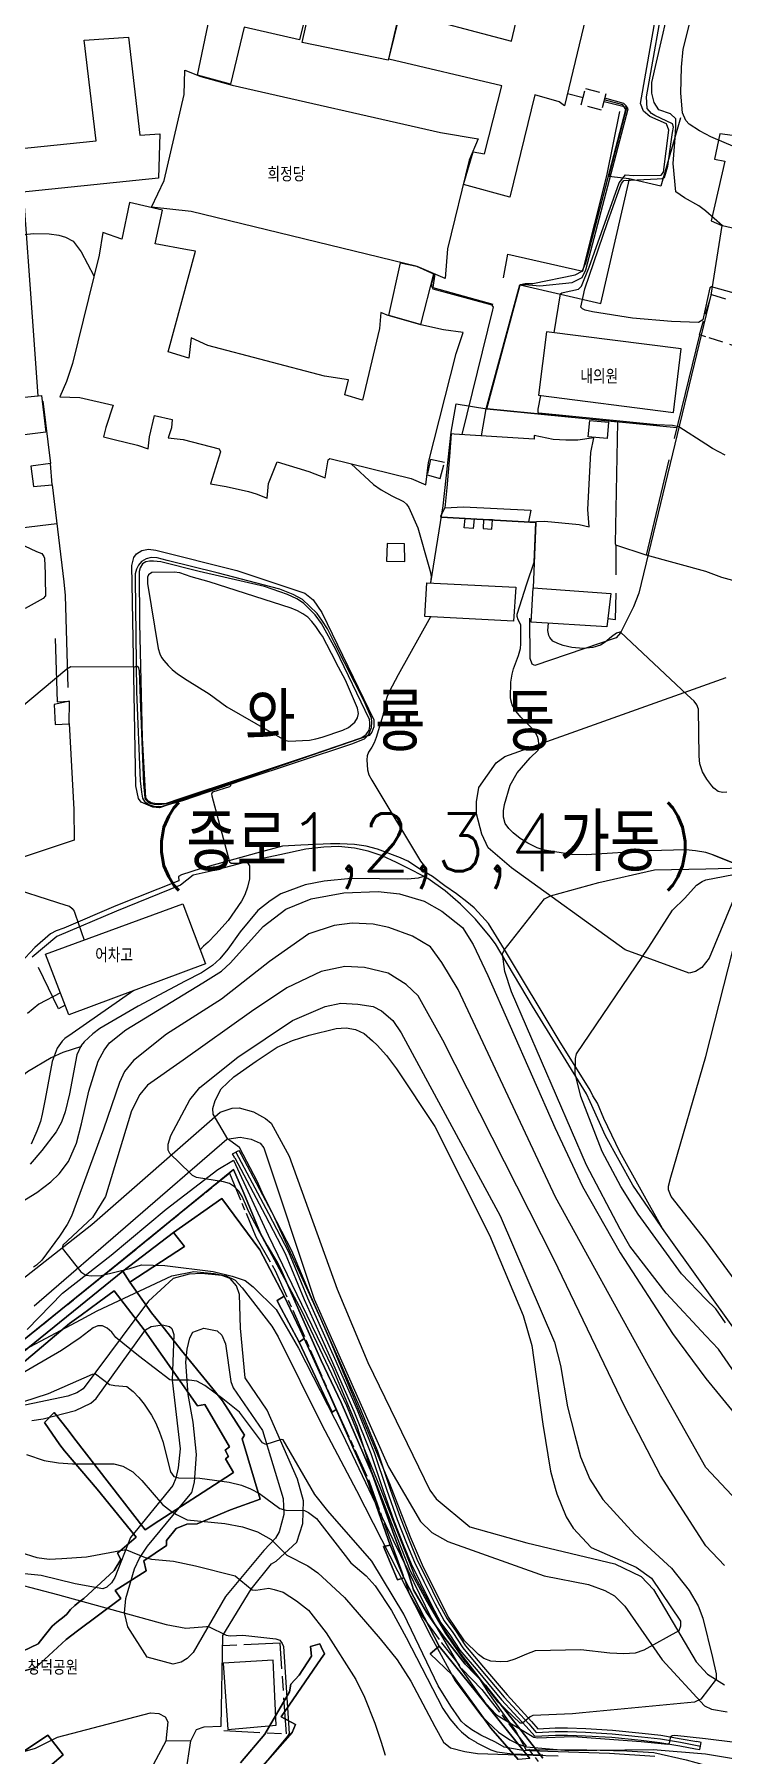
# Model space of a CAD drawing. Header units: feet. Extents: x 197796 to 199821, y 552499 to 555392.
# Drawn here: x 199281.3 to 199376.7, y 553137 to 553375.1 of the extents above; entities that cross this region are included whole.
import ezdxf

# ---------------------------------------------------------------- set-up
doc = ezdxf.new("R2010")
doc.units = ezdxf.units.FT
doc.header["$MEASUREMENT"] = 0
for name, pattern in [('ANYANG', [9, 5, -1, 2, -1]), ('ANYANG3', [3, 2, -1]), ('JEON', [12, 4, -0.5, 1, -0.5, 4, -0.5, 1, -0.5])]:
    doc.linetypes.add(name, pattern=pattern)
for name, color, linetype in [('AAA004', 7, 'ANYANG3'), ('AAA008', 7, 'CONTINUOUS'), ('AAC001', 7, 'CONTINUOUS'), ('AAC003', 3, 'ANYANG'), ('AD0022', 1, 'CONTINUOUS'), ('ADA085', 1, 'CONTINUOUS'), ('AE150', 7, 'CONTINUOUS'), ('AE340', 7, 'CONTINUOUS'), ('AZ0801', 7, 'CONTINUOUS'), ('AZ0803', 7, 'CONTINUOUS'), ('BA003', 5, 'CONTINUOUS'), ('CAA001', 7, 'CONTINUOUS'), ('CAA002', 30, 'CONTINUOUS'), ('DD001', 3, 'CONTINUOUS'), ('EA0018', 7, 'JEON'), ('wipco_image', 2, 'CONTINUOUS'), ('wipco_지적', 20, 'CONTINUOUS'), ('ZC003', 7, 'CONTINUOUS'), ('ZC251', 7, 'CONTINUOUS'), ('ZC252', 7, 'CONTINUOUS')]:
    doc.layers.add(name, color=color, linetype=linetype)
doc.styles.add('NGSW', font='ROMANS.shx', dxfattribs={"bigfont": 'NGSW.shx'})
picture_1 = doc.add_image_def('image1.jpg', size_in_pixel=(8269, 5907))

msp = doc.modelspace()

# ---------------------------------------------------------------- linework, layer by layer
at = {"layer": 'AAA004', "color": 255}
for points in [[(199360.49, 553366.89), (199359.91, 553364.63), (199357.07, 553365.38), (199357.66, 553367.65), (199360.49, 553366.89)], [(199374.36, 553333.26), (199373.44, 553333.56), (199374.36, 553336.55), (199375.14, 553339.11), (199381.36, 553337.21), (199379.57, 553331.62), (199374.36, 553333.26)], [(199337.56, 553313.64), (199338.14, 553315.86), (199336.2, 553316.29), (199335.75, 553314.15), (199337.56, 553313.64)]]:
    msp.add_lwpolyline(points, dxfattribs=at)
at = {"layer": 'AAA008', "color": 255}
for points in [[(199308.97, 553383.18), (199319.61, 553380.67), (199318.05, 553374.38), (199310.38, 553376.14), (199308.53, 553368.23), (199303.94, 553369.5), (199305.62, 553377.42), (199295.02, 553379.95), (199295.78, 553383.18)], [(199340.78, 553354.36), (199342.11, 553358.88), (199343.7, 553358.58), (199346.09, 553368.03), (199330.42, 553371.68), (199332.05, 553378.27), (199347.44, 553374.2), (199349.25, 553382.01), (199358.26, 553379.82), (199354.78, 553365.23), (199354.03, 553365.78), (199350.66, 553366.76), (199347.19, 553352.62), (199340.78, 553354.36)], [(199331.89, 553378.05), (199330.34, 553371.56), (199318.43, 553374.01), (199319.94, 553380.83), (199331.89, 553378.05)], [(199273.98, 553358.91), (199276.85, 553359.08), (199289.92, 553360.38), (199288.23, 553374.33), (199294.37, 553374.76), (199295.97, 553361.19), (199298.74, 553361.36), (199298.54, 553355.21), (199277.47, 553353.08), (199277.36, 553356.1), (199274.31, 553355.81), (199273.98, 553358.91)], [(199338.26, 553341.33), (199334.34, 553343.02), (199303.07, 553350.61), (199297.58, 553351.2), (199299.3, 553354.91), (199302.09, 553366.8), (199302.2, 553370.18), (199304.38, 553369.28), (199308.75, 553368.09), (199337.6, 553361.54), (199342.81, 553360.69), (199341.58, 553357.73), (199338.57, 553345.45), (199338.26, 553341.33)], [(199340.72, 553333.88), (199338.03, 553334.26), (199334.85, 553334.93), (199330.21, 553336.26), (199329.32, 553336.62), (199329.16, 553334.43), (199326.81, 553324.49), (199324.33, 553325.25), (199324.86, 553327.3), (199321.54, 553327.81), (199305.37, 553332.08), (199303.07, 553333.13), (199302.76, 553330.3), (199299.88, 553331.17), (199303.67, 553345.11), (199302.55, 553345.29), (199298.09, 553346.15), (199299.09, 553350.8), (199294.54, 553351.85), (199293.48, 553346.8), (199290.81, 553347.7), (199290.32, 553344.59), (199286.63, 553329.58), (199285.8, 553327.07), (199284.87, 553324.97), (199287.66, 553324.88), (199292.26, 553323.83), (199291.25, 553320.73), (199290.92, 553319.44), (199292.42, 553319.06), (199295.62, 553318.29), (199297.11, 553317.75), (199297.28, 553319.42), (199298, 553322.36), (199300.43, 553321.83), (199300.33, 553320.66), (199299.87, 553319.3), (199301.97, 553319.06), (199306.94, 553317.79), (199307.11, 553317.34), (199305.76, 553312.91), (199307.89, 553312.57), (199310.98, 553311.85), (199312.05, 553311.56), (199313.6, 553310.95), (199313.76, 553312.97), (199314.97, 553315.98), (199319.38, 553314.63), (199321.6, 553313.74), (199322.02, 553316.24), (199322.27, 553316.41), (199333.52, 553313.66), (199335.54, 553312.78), (199335.94, 553315.89), (199339.74, 553330.96), (199340.72, 553333.88)], [(199334.8, 553334.96), (199330.43, 553336.22), (199332.04, 553343.53), (199334.26, 553343.03), (199336.64, 553342), (199334.8, 553334.96)], [(199256.57, 553322.21), (199267.74, 553323.58), (199266.01, 553338.94), (199272.57, 553339.33), (199274.22, 553324.35), (199282.35, 553325.17), (199282.95, 553320.06), (199257.14, 553316.85), (199256.57, 553322.21)], [(199369.84, 553322.79), (199370.91, 553331.63), (199352.26, 553333.97), (199351.16, 553325.21), (199369.84, 553322.79)], [(199339.08, 553319.86), (199338.84, 553316.7), (199338.47, 553312.36), (199338.18, 553309.58), (199340.76, 553309.76), (199350.11, 553309.28), (199349.76, 553307.66), (199351.98, 553307.77), (199356.79, 553307.3), (199358.16, 553306.97), (199358.02, 553309.36), (199358.4, 553317.28), (199358.83, 553319.29), (199356.6, 553318.99), (199354.93, 553318.99), (199353.19, 553319.05), (199350.58, 553319.61), (199350.55, 553319.11), (199339.48, 553319.8), (199339.08, 553319.86)], [(199348.03, 553298.61), (199347.7, 553293.91), (199335.43, 553294.55), (199335.68, 553299.23), (199348.03, 553298.61)], [(199361.17, 553297.73), (199360.65, 553293.13), (199350.16, 553293.78), (199350.43, 553298.51), (199361.17, 553297.73)], [(199286.12, 553239.44), (199282.89, 553247.81), (199301.9, 553254.81), (199305.03, 553246.51), (199286.12, 553239.44)], [(199314.41, 553150.11), (199307.51, 553149.72), (199308.14, 553140.53), (199314.84, 553141.14), (199314.41, 553150.11)]]:
    msp.add_lwpolyline(points, dxfattribs=at)
at = {"layer": 'AAC001', "color": 255}
for points in [[(199355.19, 553366.95), (199357.33, 553366.38)], [(199370.83, 553363.59), (199368.13, 553354.13), (199363.7, 553355.14), (199360.9, 553355.47), (199363.39, 553365), (199360.24, 553365.78)], [(199279.79, 553353.31), (199281.02, 553336.04), (199281.82, 553325.12)], [(199353.39, 553322.39), (199344.03, 553323.3), (199348.62, 553340.45), (199359.8, 553337.87), (199363.76, 553355.13)], [(199373.44, 553333.56), (199369.95, 553319.21)], [(199336.26, 553299.2), (199337.98, 553309.9), (199339.06, 553320.06), (199339.76, 553323.99), (199344.03, 553323.3)], [(199369.23, 553316.23), (199366.06, 553303.04), (199361.86, 553304.44), (199361.88, 553300.35)], [(199360.78, 553294.29), (199361.85, 553294.17), (199361.91, 553297.81)], [(199285.6, 553240.78), (199284.68, 553240.26), (199281.92, 553245.98)], [(199280.34, 553195.88), (199285.24, 553200.9), (199291.96, 553206.18), (199299.62, 553212.53), (199306.74, 553218.02), (199308.91, 553219.31), (199313.72, 553208.95), (199318.36, 553199.38), (199322.67, 553190.44), (199325.99, 553182.52), (199327.99, 553176.31), (199330.82, 553169.04), (199333.4, 553162.46), (199335.69, 553158.23), (199338.27, 553153.79), (199340.81, 553150.18), (199343.09, 553147.42), (199344.15, 553145.69), (199346.16, 553142.85), (199348.09, 553140.18), (199348.87, 553138.75), (199349.43, 553137.74), (199357.86, 553137.7), (199363.42, 553137.58), (199367.14, 553137.32), (199371.62, 553136.31)]]:
    msp.add_lwpolyline(points, dxfattribs=at)
at = {"layer": 'AAC003', "color": 255}
msp.add_lwpolyline([(199307.58, 553140.37), (199316.27, 553139.92), (199315.37, 553152.47), (199307.45, 553152.1)], dxfattribs=at)
at = {"layer": 'AD0022', "color": 255}
msp.add_lwpolyline([(199302.31, 553134.43), (199303, 553138.96), (199299.56, 553138.92), (199297.16, 553134.45)], dxfattribs=at)
at = {"layer": 'ADA085', "color": 255}
for points in [[(199395.31, 553383.17), (199391.32, 553372.8), (199382.94, 553366.94), (199382.29, 553364.65), (199381.04, 553364.79), (199380.09, 553360.87), (199376.29, 553361.36), (199375.54, 553357.86), (199376.97, 553357.59), (199375.07, 553349.31), (199376.54, 553348.7), (199375.05, 553339.04), (199365.06, 553297.8), (199364.32, 553295.92), (199362.5, 553292.29), (199361.92, 553291.6), (199350.67, 553287.78), (199350.29, 553287.97), (199350.01, 553288.77), (199349.95, 553294.31)], [(199380.52, 553261.06), (199374.82, 553247.26), (199373.77, 553245.98), (199372.93, 553245.41), (199372.03, 553245.22), (199363.19, 553248.42), (199347.42, 553259.77), (199344.18, 553262.55), (199343.32, 553264.42), (199342.6, 553267.25), (199342.59, 553268.9), (199342.89, 553270.89), (199345.29, 553274.32), (199346.51, 553275.17), (199377.16, 553286.12)], [(199378.99, 553194.96), (199368.34, 553209.85), (199362.45, 553220.47), (199360.23, 553225.1), (199359.35, 553227.19), (199358.7, 553228.24), (199358.32, 553229.03), (199354.01, 553235.87), (199346.46, 553248.48), (199344.23, 553252.09), (199343.32, 553253.11), (199342.24, 553254.23), (199341.23, 553255.06), (199339.79, 553256.19), (199338.18, 553257.3), (199336.49, 553258.57), (199334.84, 553259.55), (199333.08, 553260.7), (199332.06, 553261.18), (199328.89, 553262.37), (199327.29, 553262.78), (199325.68, 553262.99), (199323.64, 553263.08), (199322.38, 553263.09), (199318.26, 553262.92), (199315.69, 553262.76), (199312.1, 553261.79), (199304.45, 553259.67), (199301.74, 553258.79), (199301.32, 553258.58), (199301.35, 553257.99), (199292.64, 553254.5), (199285.41, 553251.45), (199284.35, 553251.07), (199283.6, 553250.66), (199281.42, 553248.73), (199279.44, 553246.65)], [(199269.62, 553195), (199289.32, 553210.4), (199307.09, 553225.96), (199308.75, 553226.52), (199309.72, 553226.55), (199311.68, 553226.01), (199313.37, 553225.07), (199314.13, 553224.46), (199316.65, 553219.89), (199323.28, 553201.48), (199327.54, 553191.3), (199336.11, 553173.63), (199337, 553172.46), (199341.65, 553168.59), (199349.54, 553166.36), (199361.76, 553163.44), (199365.37, 553161.7), (199367.11, 553159.88), (199373.02, 553149.9), (199374.56, 553148.16), (199376.93, 553146.71)], [(199281.31, 553199.14), (199307.99, 553222.22), (199309.84, 553222.49), (199311.35, 553222.23), (199312.64, 553221.69), (199313.13, 553221.01), (199320.09, 553200.09), (199330.37, 553176.86), (199334.82, 553169.29), (199336.4, 553167.8), (199338.59, 553166.52), (199351.93, 553161.77), (199358.09, 553160.6), (199360.33, 553159.74), (199361.7, 553159.03), (199363.12, 553157.58), (199368.28, 553150.15), (199374.14, 553143.81), (199375.13, 553143.34), (199377.29, 553142.95)], [(199303, 553138.96), (199303.8, 553140.51), (199304.86, 553140.89), (199307.23, 553141), (199307.47, 553153.55), (199311.36, 553159.93), (199314.18, 553163.44), (199314.83, 553163.82), (199317.68, 553166.45), (199318.51, 553169.02), (199318.61, 553172.18), (199317.78, 553175.17), (199313.58, 553184.72), (199310.54, 553189.19), (199309.9, 553196.07), (199309.76, 553200.74), (199309.33, 553201.94), (199308.46, 553202.93), (199307.3, 553203.34), (199304.47, 553203.65), (199302.79, 553203.55), (199300.58, 553202.93), (199297.16, 553199.79), (199288.12, 553187.67), (199287.21, 553187.1), (199285.97, 553186.66), (199279.16, 553185.23)], [(199280.99, 553183.3), (199282.55, 553183.53), (199287.02, 553184.68), (199289.16, 553185.67), (199289.91, 553186.32), (199296.72, 553195.82), (199297.54, 553196.3), (199299.11, 553196.53), (199300.08, 553196.29), (199300.37, 553196.01), (199300.67, 553195.21), (199300.44, 553188.87), (199301.52, 553179.37), (199301.27, 553176.72), (199300.95, 553175.32), (199300.51, 553174.28), (199294.67, 553167.09), (199292.5, 553161.57), (199292.03, 553160.8), (199291.37, 553160.22), (199290.81, 553160), (199286.98, 553160.69), (199282.31, 553161.85), (199277.17, 553162.36)], [(199278.95, 553137.19), (199281.5, 553137.93), (199284.57, 553139.44), (199297.41, 553142.85), (199298.6, 553142.73), (199299.46, 553142.27), (199299.83, 553141.6), (199299.56, 553138.92)]]:
    msp.add_lwpolyline(points, dxfattribs=at)
for points in [[(199309.39, 553300.93), (199318.8, 553297.77), (199319.94, 553296.88), (199321.18, 553295.13), (199328.38, 553280.25), (199328.35, 553279.27), (199328.09, 553278.56), (199327.71, 553278.11), (199298.68, 553268.1), (199297.74, 553268.19), (199296.14, 553268.86), (199295.75, 553269.36), (199295.41, 553271.13), (199294.85, 553301.62), (199295.11, 553302.74), (199295.5, 553303.25), (199296.22, 553303.7), (199297.14, 553303.87), (199298.17, 553303.74)], [(199296.97, 553150.52), (199294.29, 553154.72), (199293.82, 553156.65), (199294.02, 553158.64), (199295.23, 553162.77), (199295.92, 553164.23), (199297, 553165.91), (199303.14, 553173.32), (199303.52, 553174.77), (199303.81, 553178.59), (199303.32, 553183.04), (199302.63, 553186.91), (199302.31, 553191.34), (199302.5, 553193.14), (199302.86, 553194.74), (199303.29, 553195.5), (199304.82, 553196.05), (199306.65, 553195.72), (199307.31, 553195.1), (199307.81, 553193.9), (199308.57, 553188.67), (199308.89, 553187.8), (199312.95, 553181.92), (199315.82, 553172.5), (199315.91, 553170.26), (199315.25, 553167.86), (199314.75, 553167.01), (199313.13, 553165.31), (199307.8, 553158.93), (199303.34, 553151.17), (199302.51, 553150.36), (199301.66, 553149.84), (199300.58, 553149.56)]]:
    msp.add_lwpolyline(points, close=True, dxfattribs=at)
at = {"layer": 'AE150', "color": 255}
for points in [[(199358.27, 553321.68), (199360.88, 553321.47), (199360.66, 553319.21), (199358.03, 553319.43)], [(199283.59, 553315.74), (199280.86, 553315.36), (199281.23, 553312.56), (199283.83, 553312.79)], [(199342.12, 553306.74), (199340.89, 553306.82), (199341.01, 553308.13), (199342.27, 553308.06)], [(199344.81, 553307.92), (199343.57, 553307.99), (199343.48, 553306.75), (199344.68, 553306.63)], [(199286.22, 553282.85), (199284.07, 553282.39), (199284.22, 553279.6), (199286.16, 553279.73)]]:
    msp.add_lwpolyline(points, close=True, dxfattribs=at)
at = {"layer": 'AE340', "color": 255}
for points in [[(199309.1, 553219.64), (199308.8, 553220.21), (199309.68, 553220.67), (199309.98, 553220.11)], [(199372.89, 553137.85), (199373.5, 553137.74), (199373.68, 553138.72), (199373.08, 553138.84)]]:
    msp.add_lwpolyline(points, dxfattribs=at)
at = {"layer": 'AZ0801', "color": 255}
for points in [[(199346.32, 553341.42), (199346.93, 553344.73), (199357.32, 553342.35), (199360.65, 553355.53), (199362.44, 553364.46)], [(199336.79, 553341.97), (199336.51, 553340.08), (199344.82, 553337.8)], [(199282.53, 553324.37), (199283.59, 553315.74)], [(199344.03, 553323.3), (199370.32, 553320.74)], [(199283.83, 553312.79), (199285.43, 553299.36), (199285.62, 553297.46), (199285.96, 553284.75)], [(199337.73, 553308.32), (199350.79, 553307.57), (199350.43, 553298.51)], [(199258.31, 553304.3), (199284.46, 553307.43)], [(199284.22, 553291.52), (199284.51, 553282.74), (199286.22, 553282.85)], [(199286.16, 553279.74), (199286.82, 553267.85), (199286.84, 553263.59), (199278.83, 553260.95), (199273.77, 553259.32)], [(199375.33, 553261.6), (199378.43, 553260.35), (199383.69, 553275.03), (199455.1, 553248.4), (199455.89, 553250.06), (199458.83, 553248.92)], [(199367.22, 553259.48), (199374.34, 553259.65), (199379.44, 553259.76), (199383.51, 553270.76), (199428.21, 553254.12)], [(199368.68, 553209.38), (199364.23, 553215.86), (199360.46, 553222.69), (199358.31, 553227.39), (199357.8, 553228.5), (199350.34, 553240.64), (199345.23, 553249.26), (199344.45, 553250.25), (199342.44, 553252.67), (199340.38, 553254.75), (199338.26, 553256.61), (199335.84, 553258.31), (199333.72, 553259.41), (199331.51, 553260.5), (199329.52, 553261.45), (199327.59, 553262.07), (199325.7, 553262.51), (199323.45, 553262.71), (199321.43, 553262.65), (199318.96, 553262.35), (199315.32, 553261.56), (199310.79, 553260.59), (199306.25, 553259.43), (199303.36, 553258.76), (199301.6, 553257.37), (199292.72, 553253.8), (199284.46, 553250.26), (199281.06, 553247.41)], [(199287.89, 553235.04), (199285.28, 553234.2), (199283.67, 553233.48), (199280.4, 553231.53), (199279.04, 553230.44), (199278.48, 553229.53), (199277.89, 553226.41), (199277.15, 553223.96), (199275.9, 553221.39), (199274.82, 553219.26), (199272.9, 553217.85), (199269.81, 553216.77), (199257.71, 553213.22), (199242.66, 553208.85), (199226.01, 553203.72), (199212.12, 553198.89), (199210.15, 553198.15), (199209.13, 553197.55), (199207.91, 553194.97)], [(199349.43, 553137.74), (199357.86, 553137.7), (199363.42, 553137.58), (199367.14, 553137.32), (199371.62, 553136.31), (199374.31, 553135.61), (199377.51, 553134.79), (199383.02, 553133.32), (199388.82, 553131.26), (199393.54, 553129.29), (199397, 553127.73), (199397.69, 553127.4)]]:
    msp.add_lwpolyline(points, dxfattribs=at)
msp.add_lwpolyline([(199332.63, 553304.62), (199330.22, 553304.68), (199330.13, 553302.23), (199332.66, 553302.16)], close=True, dxfattribs=at)
at = {"layer": 'AZ0803', "color": 255}
for points in [[(199309.98, 553220.11), (199314.2, 553212.16), (199316.98, 553206.84), (199319.63, 553200.45), (199323.35, 553192.12), (199326.49, 553184.97), (199328.89, 553179.05), (199330.64, 553173.79), (199332.07, 553169.76), (199333.33, 553166.49), (199334.42, 553163.87), (199335.74, 553161.24), (199337.24, 553158.18), (199338.5, 553155.84), (199339.69, 553154.22), (199341.07, 553152.12), (199343.55, 553149.17), (199346.81, 553145.31), (199350.18, 553141.62), (199351.06, 553140.63), (199353.48, 553140.75), (199355.2, 553140.74), (199357.71, 553140.65), (199361.42, 553140.44), (199365.5, 553140.03), (199368.12, 553139.74), (199370.94, 553139.24), (199373.08, 553138.84)], [(199309.1, 553219.64), (199313.32, 553211.7), (199316.08, 553206.42), (199318.71, 553200.05), (199322.43, 553191.72), (199325.57, 553184.59), (199327.95, 553178.71), (199329.7, 553173.47), (199331.13, 553169.42), (199332.41, 553166.11), (199333.52, 553163.45), (199334.84, 553160.8), (199336.36, 553157.72), (199337.66, 553155.3), (199338.87, 553153.64), (199340.27, 553151.52), (199342.79, 553148.53), (199346.05, 553144.65), (199349.44, 553140.96), (199350.64, 553139.61), (199353.5, 553139.75), (199355.18, 553139.74), (199357.67, 553139.65), (199361.34, 553139.44), (199365.4, 553139.03), (199367.98, 553138.74), (199370.76, 553138.26), (199372.89, 553137.85)]]:
    msp.add_lwpolyline(points, dxfattribs=at)
at = {"layer": 'BA003', "color": 255}
msp.add_lwpolyline([(199322.98, 553290.82), (199321.94, 553292.86), (199321.18, 553294.05), (199320.49, 553295), (199319.46, 553296), (199318.46, 553296.91), (199317.17, 553297.62), (199315.36, 553298.33), (199306.68, 553300.61), (199299.74, 553302.31), (199298.34, 553302.69), (199297.53, 553302.75), (199296.85, 553302.54), (199296.2, 553302.16), (199295.77, 553301.68), (199295.49, 553301.13), (199295.29, 553300.46), (199295.29, 553299.78), (199295.49, 553284.2), (199296.02, 553271.82), (199296.16, 553270.26), (199296.33, 553269.41), (199296.6, 553268.96), (199297.2, 553268.54), (199297.91, 553268.32), (199298.45, 553268.26), (199298.9, 553268.27), (199301.9, 553269.09), (199310.25, 553271.95), (199325.32, 553276.93), (199327.06, 553277.61), (199327.69, 553278.28), (199328.04, 553279.2), (199328.09, 553279.98), (199328.03, 553280.47), (199327, 553282.84)], close=True, dxfattribs=at)
msp.add_lwpolyline([(199309.24, 553220.44), (199313.76, 553211.93), (199316.53, 553206.63), (199319.17, 553200.25), (199322.89, 553191.92), (199326.03, 553184.78), (199328.42, 553178.88), (199330.17, 553173.63), (199331.6, 553169.59), (199332.87, 553166.3), (199333.97, 553163.66), (199335.29, 553161.02), (199336.8, 553157.95), (199338.08, 553155.57), (199339.28, 553153.93), (199340.67, 553151.82), (199343.17, 553148.85), (199346.43, 553144.98), (199349.81, 553141.29), (199350.85, 553140.12), (199353.49, 553140.25), (199355.19, 553140.24), (199357.69, 553140.15), (199361.38, 553139.94), (199365.45, 553139.53), (199368.05, 553139.24), (199370.85, 553138.75), (199373.59, 553138.23)], dxfattribs=at)
at = {"layer": 'CAA001', "color": 255}
for points, elevation in [([(199385.39, 553337.33), (199375.13, 553340.21), (199374.88, 553340.03), (199373.91, 553335.63), (199373.33, 553335.27), (199369.58, 553335.37), (199364.17, 553335.87), (199358.64, 553336.73), (199357.63, 553336.98), (199357.24, 553337.16), (199357.03, 553337.38), (199357.57, 553339.92), (199360.71, 553349.1), (199362.29, 553353.51), (199362.68, 553354.49), (199362.98, 553354.91), (199367.61, 553355.13), (199368.28, 553355.17), (199368.62, 553355.32), (199369.08, 553356.89), (199369.51, 553359.93), (199369.74, 553361.53), (199369.86, 553362.3), (199369.71, 553362.74), (199367.27, 553363.9), (199366.81, 553364.19), (199366.23, 553364.86), (199366.1, 553366.49), (199368.85, 553381.87)], 45), ([(199278.14, 553347.24), (199281.28, 553347.55), (199283.4, 553347.51), (199284.72, 553347.36), (199285.66, 553347.04), (199286.72, 553346.49), (199287.83, 553345.02), (199289.6, 553341.69)], 40), ([(199325.2, 553315.69), (199328.32, 553312.83), (199329.38, 553312.1), (199330.84, 553311.28), (199332.47, 553310.49), (199332.89, 553310.13), (199333.22, 553309.64), (199334.47, 553306.82), (199335.98, 553301.5), (199336.22, 553300.66), (199336.29, 553300.04), (199336.2, 553299.2)], 40), ([(199336.19, 553294.51), (199331.75, 553286.5), (199330.47, 553284.13), (199330.21, 553283.49), (199329.99, 553282.75), (199329.83, 553281.98), (199329.62, 553280.84), (199328.7, 553277.8), (199328.4, 553277.08), (199328.06, 553276.49), (199327.63, 553275.79), (199327.45, 553275.29), (199327.41, 553274.74), (199327.46, 553273.36), (199327.69, 553272.63), (199328.06, 553271.93), (199334.84, 553260.7), (199335.21, 553260.26), (199335.41, 553259.98), (199335.53, 553259.66), (199335.56, 553259.34), (199335.56, 553259.02), (199335.46, 553258.73), (199335.12, 553258.51), (199334.48, 553258.36), (199333.06, 553258.22), (199325.2, 553258.28), (199321.47, 553257.94), (199318.86, 553257.43), (199315.48, 553256.17), (199314, 553255.23), (199312.3, 553253.87), (199309.85, 553250.93), (199308.15, 553248.5), (199307.04, 553247.18), (199306.02, 553246.25), (199304.49, 553245.24), (199302.22, 553244.08), (199295.74, 553240.65), (199290.4, 553237.53), (199289.45, 553236.81), (199288.22, 553235.71), (199287.83, 553235.21), (199287.21, 553233.92), (199286.19, 553228.49), (199285.63, 553226), (199285.11, 553224.56), (199284.38, 553223.26), (199282.36, 553220.64), (199280.78, 553218.78)], 40), ([(199378.88, 553189.16), (199376.09, 553193.18), (199374.33, 553195.01), (199368.86, 553200.93), (199363.83, 553207.42), (199362.47, 553209.79), (199357.83, 553218.62), (199347.42, 553242.6), (199346.52, 553245.43), (199346.17, 553247.88), (199346.41, 553248.39), (199352, 553255.49), (199352.85, 553255.89), (199359.53, 553257.75), (199367.22, 553259.48), (199374.34, 553259.65), (199379.44, 553259.76)], 40), ([(199279.77, 553185.88), (199283.29, 553187.04), (199289.39, 553189.69), (199289.83, 553189.73), (199291.77, 553188.28), (199292.51, 553188.11), (199294.14, 553187.98), (199295.04, 553187.31), (199295.82, 553186.49), (199296.53, 553185.57), (199297.55, 553184.04), (199298.15, 553182.91), (199298.68, 553181.68), (199299.12, 553180.4), (199300.21, 553176.18), (199300.66, 553175.52), (199301.29, 553175.35), (199304.26, 553175.32), (199308.32, 553174.77), (199310.01, 553174.33), (199311.29, 553173.85), (199312.53, 553173.2), (199315.34, 553171.11), (199316.17, 553170.9), (199318.76, 553170.81), (199319.33, 553170.54), (199320.43, 553169.71), (199325.18, 553163.59), (199327.3, 553161.77), (199328.53, 553160.39), (199330.79, 553156.98), (199332.82, 553153.24), (199337.9, 553143.45), (199338.87, 553142), (199339.94, 553140.75), (199340.48, 553140.2), (199341.58, 553139.34), (199342.52, 553138.75), (199342.63, 553138.68), (199344.58, 553137.73), (199345.4, 553137.45), (199347.58, 553137.15), (199351.77, 553137.04)], 40)]:
    msp.add_lwpolyline(points, dxfattribs=dict(at, elevation=elevation))
for points, elevation in [([(199321.27, 553291.82), (199320.98, 553292.23), (199320.34, 553293.19), (199319.79, 553293.89), (199319.2, 553294.47), (199318.54, 553294.94), (199317.79, 553295.36), (199316.91, 553295.73), (199305.54, 553299.34), (199303.07, 553300.04), (199301.47, 553300.6), (199300.72, 553300.7), (199297.63, 553300.65), (199297.16, 553300.31), (199297.02, 553300), (199297.03, 553299.12), (199298.47, 553290.14), (199298.7, 553289.38), (199298.96, 553288.88), (199299.27, 553288.46), (199299.87, 553287.78), (199300.44, 553287.23), (199301.17, 553286.65), (199302.52, 553285.75), (199305.57, 553283.84), (199308, 553282.07), (199316.04, 553277.46), (199316.58, 553277.33), (199319.46, 553277.44), (199320.32, 553277.61), (199321.2, 553277.86), (199324.05, 553278.82), (199324.84, 553279.21), (199325.47, 553279.69), (199325.72, 553279.96), (199326.11, 553280.52), (199326.23, 553281.16), (199326.1, 553281.88), (199324.44, 553285.73), (199323.16, 553288.13), (199323.1, 553288.29)], 40), ([(199342.86, 553150.9), (199340.92, 553152.8), (199338.59, 553156.2), (199335.1, 553163.29), (199333.42, 553167.12), (199330.59, 553174.52), (199324.33, 553189.48), (199322.36, 553194.27), (199321.04, 553197.36), (199314.35, 553211.89), (199312.88, 553214.84), (199312.26, 553216.34), (199309.74, 553221.05), (199308.41, 553222.03), (199308.13, 553222.24), (199306.1, 553225.67), (199306.07, 553226.48), (199306.38, 553227.6), (199307.22, 553229.17), (199308.97, 553230.86), (199312.06, 553233), (199314.97, 553234.95), (199317.1, 553235.89), (199319.41, 553236.61), (199323.14, 553237.55), (199324.53, 553237.62), (199325.81, 553237.42), (199327, 553236.83), (199328.19, 553235.85), (199328.81, 553235.24), (199330.13, 553233.79), (199331.49, 553231.98), (199336.79, 553223.97), (199344.39, 553208.93), (199349.02, 553197.83), (199350.25, 553193.68), (199351.76, 553182.76), (199352.84, 553176.26), (199353.47, 553173.94), (199353.71, 553173.12), (199355.01, 553169.95), (199355.95, 553168.4), (199357.2, 553167.04), (199358.46, 553165.7), (199364.68, 553162.97), (199366.82, 553161.49), (199370.82, 553155.5), (199370.82, 553154.83), (199370.6, 553154.17), (199365.75, 553151.5), (199364.57, 553151.09), (199362.97, 553151), (199361.06, 553151.11), (199357.01, 553151.55), (199350.71, 553151.43), (199349.51, 553150.97), (199347.89, 553150.25), (199346.88, 553149.95), (199345.94, 553149.9), (199344.55, 553149.98), (199343.6, 553150.37)], 45)]:
    msp.add_lwpolyline(points, close=True, dxfattribs=dict(at, elevation=elevation))
at = {"layer": 'CAA002', "color": 255}
for points, elevation in [([(199353.34, 553333.83), (199354.22, 553339.21), (199354.41, 553339.34), (199354.6, 553339.4), (199356.72, 553339.86), (199357.13, 553340.27), (199358.2, 553342.92), (199362.32, 553354.6), (199363.22, 553355.67), (199364.29, 553355.59), (199368.16, 553355.66), (199368.49, 553356.07), (199369.23, 553361.85), (199368.9, 553362.75), (199366.6, 553363.75), (199365.69, 553364.49), (199365.28, 553365.56), (199368.24, 553382.38), (199368.44, 553383.17)], 44), ([(199378.46, 553348.22), (199376.64, 553348.63), (199374.36, 553350.67), (199374.3, 553350.73), (199373.38, 553351.42), (199371.39, 553352.49), (199370.18, 553353.33), (199369.8, 553357.26), (199370.08, 553360.83), (199370.18, 553362.33), (199370.18, 553363.45), (199369.43, 553364.11), (199367.83, 553364.67), (199367.2, 553365.71), (199366.88, 553366.99), (199366.84, 553368.47), (199370.25, 553383.17)], 46), ([(199408.76, 553383.17), (199401.54, 553371.91), (199399.43, 553368.81), (199395.77, 553364.13), (199391.2, 553359.07), (199390.55, 553358.49), (199389.58, 553358.19), (199387.69, 553358.06), (199383.4, 553358.13), (199381.69, 553358.36), (199378.42, 553359.51), (199375.04, 553360.94), (199374.36, 553361.3), (199373.48, 553361.76), (199372.03, 553362.69), (199371.55, 553363.2), (199371.11, 553364.27), (199370.9, 553366.98), (199370.98, 553370.59), (199371.21, 553373.07), (199373.72, 553383.17)], 47), ([(199343.26, 553319.56), (199343.92, 553323.32), (199348.59, 553340.45), (199348.59, 553340.46), (199348.6, 553340.47), (199348.61, 553340.48), (199348.65, 553340.49), (199349.1, 553340.61), (199349.34, 553340.66), (199349.66, 553340.67), (199350.36, 553340.63), (199356.24, 553341.87), (199357.22, 553342.36), (199357.71, 553343.51), (199363.26, 553364.73), (199362.85, 553365.4), (199360.28, 553366.08)], 42), ([(199380.13, 553298.98), (199376.54, 553299.97), (199374.34, 553300.79), (199366.06, 553303.04), (199361.86, 553304.44), (199361.85, 553304.67), (199362.14, 553321.46), (199344.03, 553323.3), (199344.01, 553323.32), (199348.62, 553340.45), (199349.32, 553340.5), (199351.34, 553340.32), (199355.83, 553340.81), (199357.22, 553341.47), (199357.71, 553342.53), (199363.58, 553364.82), (199363.32, 553365.24), (199362.97, 553365.56), (199360.34, 553366.29)], 43), ([(199340.6, 553319.73), (199344.82, 553337.01), (199344.91, 553337.38), (199344.73, 553337.65), (199336.58, 553339.87), (199336.4, 553340.24), (199336.4, 553340.69), (199336.75, 553341.98)], 41), ([(199377.02, 553316.87), (199375.26, 553317.83), (199374.35, 553318.41), (199370.59, 553320.8), (199369.73, 553321.01), (199367.54, 553321.11), (199351.22, 553322.71), (199351.15, 553322.73), (199351.11, 553322.8), (199351.1, 553322.95), (199351.14, 553323.26), (199351.47, 553325.17)], 44), ([(199378.43, 553260.35), (199375.33, 553261.6), (199374.34, 553261.88), (199374.33, 553261.88), (199372.89, 553262.11), (199371.58, 553262.25), (199366.47, 553262.15), (199357.76, 553261.6), (199355.74, 553261.64), (199352, 553262.23), (199350.98, 553262.56), (199349.68, 553263.18), (199348.61, 553263.85), (199347.66, 553264.63), (199347.04, 553265.21), (199346.54, 553265.93), (199346.3, 553266.77), (199346.32, 553267.65), (199346.44, 553268.55), (199347.23, 553271.2), (199348.21, 553272.92), (199350.01, 553275), (199351.13, 553276.05), (199351.27, 553276.4), (199351.16, 553277.45), (199351.02, 553277.96), (199350.76, 553278.48), (199350.37, 553278.98), (199348.7, 553280.63), (199348.07, 553281.42), (199347.53, 553282.36), (199347.32, 553283.01), (199347.3, 553283.36), (199347.32, 553285.49), (199347.5, 553286.59), (199347.69, 553287.3), (199348.38, 553289.16), (199348.66, 553290.13), (199348.73, 553290.77), (199348.7, 553293.39), (199348.34, 553294.11), (199348.23, 553294.54), (199348.21, 553294.87), (199349.55, 553299.07), (199350.57, 553302.07), (199350.79, 553307.57), (199337.73, 553308.32), (199337.65, 553308.43), (199338.18, 553309.58)], 41), ([(199279.99, 553304.34), (199281.66, 553303.57), (199282.37, 553303.26), (199282.67, 553302.88), (199282.73, 553302.62), (199282.82, 553300.53), (199282.86, 553299.88), (199282.87, 553297.44), (199282.58, 553297.07), (199280.08, 553295.66)], 39), ([(199377.23, 553270.24), (199376.66, 553270.19), (199376.07, 553270.34), (199375.46, 553270.79), (199375.15, 553271.14), (199374.49, 553272.03), (199374.34, 553272.28), (199373.89, 553273.06), (199373.5, 553274.15), (199373.4, 553275.25), (199373.33, 553281.74), (199373.11, 553282.36), (199372.72, 553282.83), (199371.77, 553283.72), (199362.53, 553292.4), (199362.43, 553292.4), (199361.98, 553292.26), (199361.29, 553291.75), (199360.42, 553291.02), (199359.76, 553290.6), (199358.69, 553290.26), (199357.34, 553290.12), (199355.8, 553290.25), (199354.59, 553290.55), (199353.82, 553290.83), (199353.16, 553291.17), (199352.72, 553291.65), (199352.6, 553291.95), (199352.47, 553292.64), (199352.57, 553293.63)], 42), ([(199279.27, 553281.81), (199285.84, 553287.34), (199286.41, 553287.62), (199295.21, 553287.58), (199295.33, 553287.62), (199295.4, 553287.65), (199295.49, 553287.68), (199295.57, 553287.68), (199295.67, 553287.6), (199295.75, 553287.48), (199295.83, 553287.24), (199295.88, 553287.07), (199295.98, 553283.17), (199296.48, 553271.37), (199296.61, 553269.99), (199296.66, 553269.42), (199296.76, 553269.17), (199297.01, 553268.94), (199297.38, 553268.72), (199297.96, 553268.57), (199298.59, 553268.54), (199299.79, 553268.67), (199301.07, 553269.09), (199307.89, 553271.41), (199308.25, 553271.5), (199308.52, 553271.42), (199308.52, 553271.14), (199308.36, 553271.01), (199306.03, 553270.23), (199305.91, 553270.11), (199305.89, 553270.01), (199305.91, 553269.73), (199308.36, 553260.62), (199308.6, 553260.42), (199309.37, 553260.42), (199310.35, 553260.56), (199310.85, 553260.45), (199311.15, 553260.04), (199311.12, 553258.24), (199310.88, 553257.1), (199310.49, 553256.04), (199310.01, 553255.15), (199308.2, 553252.5), (199306.5, 553250.6), (199305.43, 553249.49), (199304.76, 553248.93), (199304.3, 553248.44)], 39), ([(199382.62, 553196.96), (199374.34, 553208.21), (199369.56, 553214.3), (199369.16, 553215.21), (199369.16, 553215.7), (199369.47, 553216.97), (199374.34, 553233.67), (199381.19, 553260.49)], 38), ([(199377.05, 553196.82), (199375.71, 553198.74), (199374.34, 553200.07), (199370.96, 553203.57), (199364.96, 553211.83), (199362.59, 553215.68), (199359.98, 553220.54), (199357.04, 553228.12), (199356.25, 553231.32), (199356.28, 553233.38), (199356.44, 553234.05), (199366.43, 553248.82), (199369.72, 553253.91), (199371.41, 553255.6), (199373.04, 553257.38), (199373.82, 553257.88), (199374.34, 553258.12), (199379.35, 553259.08)], 38), ([(199276.45, 553257.58), (199285.71, 553254.63), (199286.19, 553254.45), (199286.57, 553254.15), (199286.85, 553253.78), (199287, 553253.38), (199288.24, 553249.78)], 38), ([(199279.05, 553213.22), (199281.69, 553214.86), (199283.61, 553216.31), (199284.8, 553217.41), (199286.07, 553219.14), (199287.17, 553221.69), (199287.87, 553224.37), (199288.88, 553228.87), (199290.16, 553233.02), (199291.01, 553234.55), (199291.73, 553235.56), (199294.01, 553237.37), (199304.69, 553243.85), (199307.24, 553245.49), (199308.49, 553246.63), (199313.01, 553251.68), (199316.19, 553254.04), (199319.69, 553255.51), (199324.22, 553256.3), (199328.97, 553256.52), (199331.92, 553256.18), (199335.31, 553255.16), (199337.8, 553253.8), (199340.63, 553251.54), (199342.1, 553249.16), (199344.14, 553244.87), (199353.42, 553223.82), (199357.27, 553215.68), (199362.47, 553206.51), (199369.72, 553195.32), (199374.33, 553189.1), (199379.38, 553182.98)], 41), ([(199382.19, 553168.44), (199374.33, 553176.78), (199366.41, 553190.87), (199353.53, 553214.21), (199340.06, 553242.94), (199337.8, 553246.68), (199336.22, 553248.83), (199333.73, 553250.3), (199330.44, 553251.54), (199328.29, 553251.99), (199325.35, 553252.12), (199322.86, 553251.78), (199319.35, 553250.65), (199313.92, 553246.8), (199307.24, 553241.6), (199299.66, 553236.75), (199295.08, 553233.1), (199293.81, 553231.57), (199293.13, 553230.05), (199290.92, 553223.61), (199286.49, 553211.56), (199285.87, 553210.41), (199284.83, 553208.8), (199282.37, 553205.5), (199281.63, 553204.79), (199281.24, 553204.51)], 42), ([(199376.92, 553163.2), (199374.33, 553165.96), (199368.04, 553175.7), (199363.15, 553185.1), (199353.31, 553205.61), (199337.91, 553235.93), (199334.52, 553242.04), (199332.82, 553243.62), (199330.33, 553245.2), (199327.05, 553246), (199324.33, 553246.12), (199321.05, 553245.44), (199316.3, 553243.18), (199311.43, 553239.9), (199301.95, 553233.18), (199297.03, 553229.71), (199295.93, 553228.43), (199294.82, 553226.14), (199291.18, 553214.3), (199289.38, 553211.39), (199285.28, 553207.54), (199285.21, 553207.16), (199287.76, 553203.87), (199288.46, 553203.41), (199289.24, 553203.3), (199290.6, 553203.37), (199294.55, 553204.34), (199296.17, 553204.83), (199299.43, 553204.74), (199306.09, 553203.89), (199308.74, 553203.27), (199310.52, 553202.67), (199311.67, 553201.8), (199314.84, 553198.65), (199317.92, 553193.31), (199323.99, 553181.51), (199329.97, 553168.9), (199333.06, 553162.56), (199336.3, 553155.94), (199340.26, 553149.17), (199342.89, 553145.41), (199343.69, 553144.33), (199344.51, 553143.42), (199345.36, 553142.56), (199350.5, 553139.44), (199351.01, 553139.38), (199355.96, 553139.57), (199365.4, 553138.84), (199369.09, 553138.49), (199369.31, 553138.62), (199369.47, 553139.57), (199369.69, 553139.69), (199370.04, 553139.73), (199374.31, 553139.27), (199378.42, 553138.75)], 43), ([(199284.95, 553242.46), (199281.97, 553240.9), (199280.41, 553239.63)], 38), ([(199295.14, 553242.81), (199286.58, 553236.86), (199285.57, 553236.17), (199285.21, 553235.81), (199284.52, 553234.8), (199283.79, 553232.98), (199282.83, 553227.74), (199282.42, 553225.68), (199282.2, 553224.68), (199281.69, 553223.31), (199280.92, 553221.53)], 38), ([(199275.82, 553190.88), (199287.81, 553197.27), (199290.02, 553198.47), (199300.38, 553203.3), (199303.45, 553203.91), (199306.26, 553203.65), (199307.89, 553203.3), (199309.16, 553202.69), (199310.13, 553201.63), (199314.25, 553196.34), (199315.13, 553194.85), (199321.14, 553182.68), (199325.98, 553173.58), (199336.29, 553153.37), (199339.63, 553147.27), (199341.53, 553144.72), (199343.29, 553142.36), (199345.61, 553140.17), (199347.19, 553139.1), (199347.85, 553138.75), (199348.28, 553138.52), (199349.52, 553138.14), (199355.31, 553137.61), (199367.06, 553137.74), (199374.31, 553137.17), (199381.78, 553135.9)], 42), ([(199367.29, 553136.77), (199361.01, 553137.2), (199352.48, 553137.47), (199349, 553137.6), (199346.42, 553138.1), (199345.2, 553138.75), (199343.19, 553139.75), (199341.95, 553140.5), (199341.06, 553141.1), (199340.46, 553141.67), (199340.16, 553142.09), (199339.02, 553143.77), (199337.28, 553146.55), (199332.5, 553156.49), (199328.08, 553163.82), (199322.01, 553170.8), (199320.17, 553173.04), (199315.78, 553180.6), (199315.56, 553180.64), (199313.4, 553179.98), (199312.92, 553180.2), (199309.76, 553184.45), (199307.43, 553186.27), (199304.95, 553188.11), (199303.85, 553188.72), (199302.79, 553188.85), (199300.51, 553188.85), (199300.11, 553188.94), (199295.76, 553192.24), (199292.63, 553194.79), (199292.07, 553195.52), (199291.45, 553196.07), (199290.8, 553196.37), (199290.14, 553196.39), (199289.47, 553196.12), (199287.71, 553194.73), (199285.1, 553192.99), (199271.18, 553184.89)], 41), ([(199280.25, 553178.58), (199282.72, 553177.77), (199284.7, 553177.43), (199286.61, 553177.31), (199292.36, 553177.27), (199293.6, 553176.95), (199294.96, 553176.19), (199296.24, 553174.97), (199299.11, 553171.65), (199300.36, 553170.68), (199301.04, 553170.26), (199302.5, 553169.56), (199307.72, 553169.04), (199310.17, 553168.59), (199312.26, 553167.88), (199314.15, 553166.8), (199316.32, 553164.66), (199319.24, 553163.18), (199320.6, 553162.2), (199324.28, 553158.78), (199329.24, 553153.09), (199331.58, 553150.18), (199333.48, 553147.19), (199336.82, 553140.92), (199337.99, 553138.75), (199338.96, 553138), (199340.94, 553137.47), (199342.73, 553137.19), (199346.96, 553137.06), (199353.87, 553136.86)], 38), ([(199279.31, 553165.05), (199281.71, 553164.34), (199283.39, 553164.1), (199285.15, 553164.2), (199288.58, 553164.44), (199293.78, 553165.37), (199294.09, 553165.39), (199296.69, 553164.33), (199297.56, 553164.1), (199300.63, 553163.83), (199303.65, 553163.19), (199309.17, 553161.81), (199311.51, 553159.87), (199312, 553159.83), (199313.8, 553160.09), (199314.55, 553159.92), (199315.82, 553159.52), (199317.65, 553158.32), (199319.32, 553157.02), (199321.77, 553153.89), (199325.87, 553147.43), (199327.08, 553145), (199328.51, 553141.4), (199329.38, 553138.75), (199329.93, 553136.95)], 38), ([(199276.05, 553161.42), (199284.56, 553159.19), (199299.58, 553155.07), (199302.3, 553154.54), (199305.17, 553154.8), (199305.44, 553154.78), (199307.9, 553153.57), (199308.44, 553153.49), (199310.21, 553153.56), (199314.8, 553153.07), (199315.08, 553152.99), (199315.35, 553152.87), (199315.67, 553152.42), (199315.83, 553152.02), (199316.64, 553139.98), (199316.42, 553139.59), (199313.91, 553136.58)], 37)]:
    msp.add_lwpolyline(points, dxfattribs=dict(at, elevation=elevation))
at = {"layer": 'CAA002', "color": 255, "elevation": 44}
msp.add_lwpolyline([(199355.87, 553142.68), (199350.4, 553142.46), (199349.99, 553142.27), (199348.94, 553141.41), (199348.62, 553141.41), (199345.59, 553144.3), (199340.33, 553151.12), (199337.59, 553155.16), (199334.05, 553161.81), (199329.28, 553173.92), (199324.61, 553185.32), (199318.39, 553198.45), (199311.2, 553211.91), (199310.88, 553212.57), (199310.13, 553214.27), (199309.64, 553215.04), (199309.06, 553215.64), (199308.35, 553216.07), (199307.53, 553216.33), (199303.81, 553216.92), (199303.25, 553217.2), (199302.93, 553217.52), (199300.09, 553220.25), (199299.88, 553220.7), (199299.88, 553221.54), (199300.23, 553222.73), (199302.88, 553227.67), (199304.24, 553229.37), (199309.51, 553233.56), (199317.09, 553238.65), (199321.62, 553240.58), (199323.77, 553241.03), (199326.14, 553240.92), (199328.29, 553240.57), (199329.43, 553240), (199331.01, 553238.64), (199332.14, 553236.95), (199345.84, 553211.6), (199353.39, 553194.13), (199354.2, 553190.88), (199355.2, 553185.19), (199356.19, 553181.22), (199357, 553178.24), (199358.27, 553175.17), (199360.08, 553172.37), (199364.51, 553167.51), (199369.59, 553162.83), (199372.03, 553159.77), (199373.3, 553157.63), (199373.92, 553155.94), (199375.26, 553150.47), (199375.78, 553148.25), (199375.78, 553147.51), (199373.63, 553144.7), (199372.75, 553144.3), (199357.27, 553142.82)], close=True, dxfattribs=at)
at = {"layer": 'DD001', "color": 255}
msp.add_lwpolyline([(199319.87, 553275.48), (199326.6, 553277.76), (199327.31, 553278.22), (199327.71, 553278.83), (199327.79, 553279.39), (199327.79, 553279.86), (199327.76, 553280.3), (199323.08, 553290.01), (199321.11, 553293.58), (199320.22, 553294.79), (199319.41, 553295.63), (199318.61, 553296.39), (199317.69, 553297.01), (199316.4, 553297.6), (199313.22, 553298.7), (199304.18, 553300.81), (199298.88, 553302.12), (199297.85, 553302.22), (199297.31, 553302.22), (199296.76, 553302.11), (199296.33, 553301.83), (199296, 553301.3), (199295.88, 553300.77), (199295.89, 553293.62), (199296.26, 553277.78), (199296.75, 553269.45), (199296.95, 553269.13), (199297.53, 553268.84), (199298.25, 553268.67), (199298.86, 553268.68), (199299.49, 553268.7), (199301.67, 553269.4), (199310.03, 553272.2)], close=True, dxfattribs=at)
at = {"layer": 'EA0018', "color": 255}
msp.add_lwpolyline([(199273.12, 553189.01), (199292.34, 553204.5), (199308.35, 553217.52), (199312.03, 553208.7), (199314.7, 553204.06), (199323.25, 553184.67), (199327.78, 553174.74), (199331.02, 553165.6), (199332.65, 553161.25), (199333.25, 553159.33), (199335.06, 553156.19), (199337.74, 553152.51), (199340.57, 553148.94), (199343.31, 553146.08), (199351.14, 553136.08)], dxfattribs=at)
at = {"layer": 'wipco_지적', "color": 20}
for points in [[(199277.05, 553192.18), (199292.95, 553205), (199299.64, 553210.48), (199308.92, 553218.03), (199310.34, 553214.73), (199312.68, 553209.16), (199313.61, 553207.52), (199315, 553205.13), (199315.47, 553204.25), (199316.91, 553200.97), (199321.06, 553191.57), (199323.83, 553185.79), (199328.18, 553175.79), (199331.13, 553167.49), (199333.16, 553162.08), (199333.85, 553159.86), (199335.68, 553156.66), (199336.95, 553154.85), (199338.22, 553153.12), (199341.01, 553149.58), (199343.83, 553146.66), (199351.77, 553136.56)], [(199351.77, 553136.56), (199343.83, 553146.66), (199341.01, 553149.58), (199338.22, 553153.12), (199336.95, 553154.85), (199335.68, 553156.66), (199333.85, 553159.86), (199333.16, 553162.08), (199331.13, 553167.49), (199328.18, 553175.79), (199323.83, 553185.79), (199321.06, 553191.57), (199316.91, 553200.97), (199315.47, 553204.25), (199315, 553205.13), (199313.61, 553207.52), (199312.68, 553209.16), (199310.34, 553214.73), (199308.92, 553218.03), (199299.64, 553210.48), (199292.95, 553205), (199277.05, 553192.18)], [(199349.98, 553136.49), (199337.4, 553152.07), (199332.53, 553161.51), (199330.63, 553166.02), (199327.43, 553175.12), (199323.15, 553184.79), (199321.06, 553189.46), (199318.72, 553194.66), (199318.18, 553195.82), (199315.93, 553200.49), (199312.55, 553206.93), (199307.32, 553214), (199300.62, 553209.3), (199300.62, 553209.3), (199293.58, 553203.96), (199289.44, 553200.6), (199274.07, 553188.2)], [(199279.59, 553148.56), (199281.53, 553149.12), (199285.76, 553152.96), (199287.32, 553154.17), (199293.31, 553158.67), (199292.55, 553159.76), (199296.84, 553162.48), (199296.51, 553163.85), (199299.63, 553166.01), (199299.64, 553166.66), (199300.98, 553168.36), (199302.44, 553168.94), (199303.87, 553168.99), (199308.5, 553170.91), (199312.6, 553172.41), (199310.12, 553180.77), (199310.45, 553181.28), (199307.42, 553186.02), (199306.05, 553187.66), (199301.71, 553192.98), (199299.36, 553195.99), (199297.57, 553198.21), (199294.59, 553202.43), (199302.14, 553207.39), (199300.62, 553209.3), (199307.32, 553214), (199312.55, 553206.93), (199315.93, 553200.49), (199314.97, 553199.89), (199315.14, 553199.47), (199318, 553194.15), (199318.75, 553192.58), (199321.06, 553187.68), (199322.58, 553184.45), (199323.15, 553184.79), (199327.43, 553175.12), (199330.63, 553166.02), (199329.68, 553165.85), (199331.65, 553161.25), (199332.53, 553161.51), (199337.4, 553152.07), (199336.18, 553150.98), (199339.26, 553148.05), (199343.25, 553142.51), (199344.57, 553140.73), (199348.33, 553136.35)], [(199274.07, 553188.2), (199289.44, 553200.6), (199293.58, 553203.96), (199294.59, 553202.43), (199297.57, 553198.21), (199299.36, 553195.99), (199301.71, 553192.98), (199306.05, 553187.66), (199307.42, 553186.02), (199310.45, 553181.28), (199310.12, 553180.77), (199312.6, 553172.41), (199308.5, 553170.91), (199303.87, 553168.99), (199302.44, 553168.94), (199300.98, 553168.36), (199299.64, 553166.66), (199299.63, 553166.01), (199296.51, 553163.85), (199296.84, 553162.48), (199292.55, 553159.76), (199293.31, 553158.67), (199287.32, 553154.17), (199285.76, 553152.96), (199281.53, 553149.12), (199279.59, 553148.56)], [(199279.05, 553190.68), (199286.19, 553196.71), (199287.83, 553197.86), (199290.34, 553199.72), (199292.42, 553201.22), (199296.56, 553195.84), (199297.94, 553193.85), (199303.94, 553185.34), (199304.94, 553185.51), (199308.38, 553179.64), (199307.77, 553179.2), (199308.25, 553178.3), (199307.81, 553177.98), (199308.92, 553176.1), (199307.87, 553175.4), (199298.57, 553169.38), (199296.7, 553168.17), (199286.81, 553180.9), (199286.01, 553181.96), (199284.1, 553184.41), (199282.74, 553183), (199284.88, 553179.91), (199285.52, 553179.09), (199290.04, 553173.78), (199292.24, 553171.08), (199295.43, 553167.15), (199292.86, 553164.95), (199293.32, 553164.03), (199292.42, 553162.51), (199291.15, 553161.38), (199288.21, 553158.65), (199287.49, 553158.14), (199286.93, 553157.7), (199286.35, 553157.13), (199285.85, 553156.49), (199285.48, 553156.15), (199284.44, 553155.37), (199283.8, 553154.82), (199282.72, 553153.42), (199281.86, 553152.36), (199279.73, 553151.38)], [(199279.73, 553151.38), (199281.86, 553152.36), (199282.72, 553153.42), (199283.8, 553154.82), (199284.44, 553155.37), (199285.48, 553156.15), (199285.85, 553156.49), (199286.35, 553157.13), (199286.93, 553157.7), (199287.49, 553158.14), (199288.21, 553158.65), (199291.15, 553161.38), (199292.42, 553162.51), (199293.32, 553164.03), (199292.86, 553164.95), (199295.43, 553167.15), (199292.24, 553171.08), (199290.04, 553173.78), (199285.52, 553179.09), (199284.88, 553179.91), (199282.74, 553183), (199284.1, 553184.41), (199286.01, 553181.96), (199286.81, 553180.9), (199296.7, 553168.17), (199298.57, 553169.38), (199307.87, 553175.4), (199308.92, 553176.1), (199307.81, 553177.98), (199308.25, 553178.3), (199307.77, 553179.2), (199308.38, 553179.64), (199304.94, 553185.51), (199303.94, 553185.34), (199297.94, 553193.85), (199296.56, 553195.84), (199292.42, 553201.22), (199292.42, 553201.22), (199290.34, 553199.72), (199287.83, 553197.86), (199286.19, 553196.71), (199279.05, 553190.68)], [(199310.58, 553132.76), (199317.05, 553140.12), (199317.52, 553141.21), (199315.53, 553142.26), (199321.06, 553150.33), (199321.51, 553150.99), (199321.06, 553151.98), (199320.88, 553152.36), (199319.6, 553151.99), (199319.75, 553150.68), (199318.04, 553148.03), (199316.86, 553146.78), (199316.69, 553145.75), (199313.28, 553139.87), (199309.91, 553135.93)], [(199309.91, 553135.93), (199313.28, 553139.87), (199316.69, 553145.75), (199316.86, 553146.78), (199318.04, 553148.03), (199319.75, 553150.68), (199319.6, 553151.99), (199320.88, 553152.36), (199321.06, 553151.98), (199321.51, 553150.99), (199321.06, 553150.33), (199315.53, 553142.26), (199317.52, 553141.21), (199317.05, 553140.12), (199310.58, 553132.76)], [(199279.14, 553131.69), (199283.19, 553135.23), (199285.33, 553137.02), (199283.21, 553139.76), (199276.79, 553135.44)], [(199276.79, 553135.44), (199283.21, 553139.76), (199285.33, 553137.02), (199283.19, 553135.23), (199279.14, 553131.69)]]:
    msp.add_lwpolyline(points, dxfattribs=at)
for points in [[(199300.62, 553209.3), (199302.14, 553207.39), (199294.59, 553202.43), (199293.58, 553203.96), (199300.62, 553209.3)], [(199315.93, 553200.49), (199318.18, 553195.82), (199318.72, 553194.66), (199318, 553194.15), (199315.14, 553199.47), (199314.97, 553199.89), (199315.93, 553200.49)], [(199318, 553194.15), (199318.72, 553194.66), (199321.06, 553189.46), (199323.15, 553184.79), (199322.58, 553184.45), (199321.06, 553187.68), (199318.75, 553192.58), (199318, 553194.15)], [(199332.53, 553161.51), (199331.65, 553161.25), (199329.68, 553165.85), (199330.63, 553166.02), (199332.53, 553161.51)], [(199349.98, 553136.49), (199348.33, 553136.35), (199344.57, 553140.73), (199343.25, 553142.51), (199339.26, 553148.05), (199336.18, 553150.98), (199337.4, 553152.07), (199349.98, 553136.49)]]:
    msp.add_lwpolyline(points, close=True, dxfattribs=at)

# ---------------------------------------------------------------- texts
at = {"layer": 'ZC003', "style": 'NGSW'}
for s, rotation, p in [('희정당', 359.99, (199313.63, 553354.76)), ('내의원', 359.99, (199356.96, 553326.77)), ('어차고', 359.99, (199289.77, 553246.68)), ('창덕공원', 359.98, (199280.42, 553148.1))]:
    msp.add_text(s, height=2, rotation=rotation, dxfattribs=at).set_placement(p)
at = {"layer": 'ZC251', "style": 'NGSW'}
msp.add_text('와  룡  동', height=8, dxfattribs=at).set_placement((199310.54, 553275.96))
at = {"layer": 'ZC252', "style": 'NGSW'}
msp.add_text('(종로1,2,3,4가동)', height=8, dxfattribs=at).set_placement((199297.56, 553259.3))

# ---------------------------------------------------------------- pictures from other files: only their frames are drawn
at = {"layer": 'wipco_image'}
image = msp.add_image(picture_1, insert=(198928.54, 553018.66), size_in_units=(698.97, 499.31), rotation=5.99868, dxfattribs=at)
image.dxf.flags = 7

doc.saveas('drawing.dxf')
